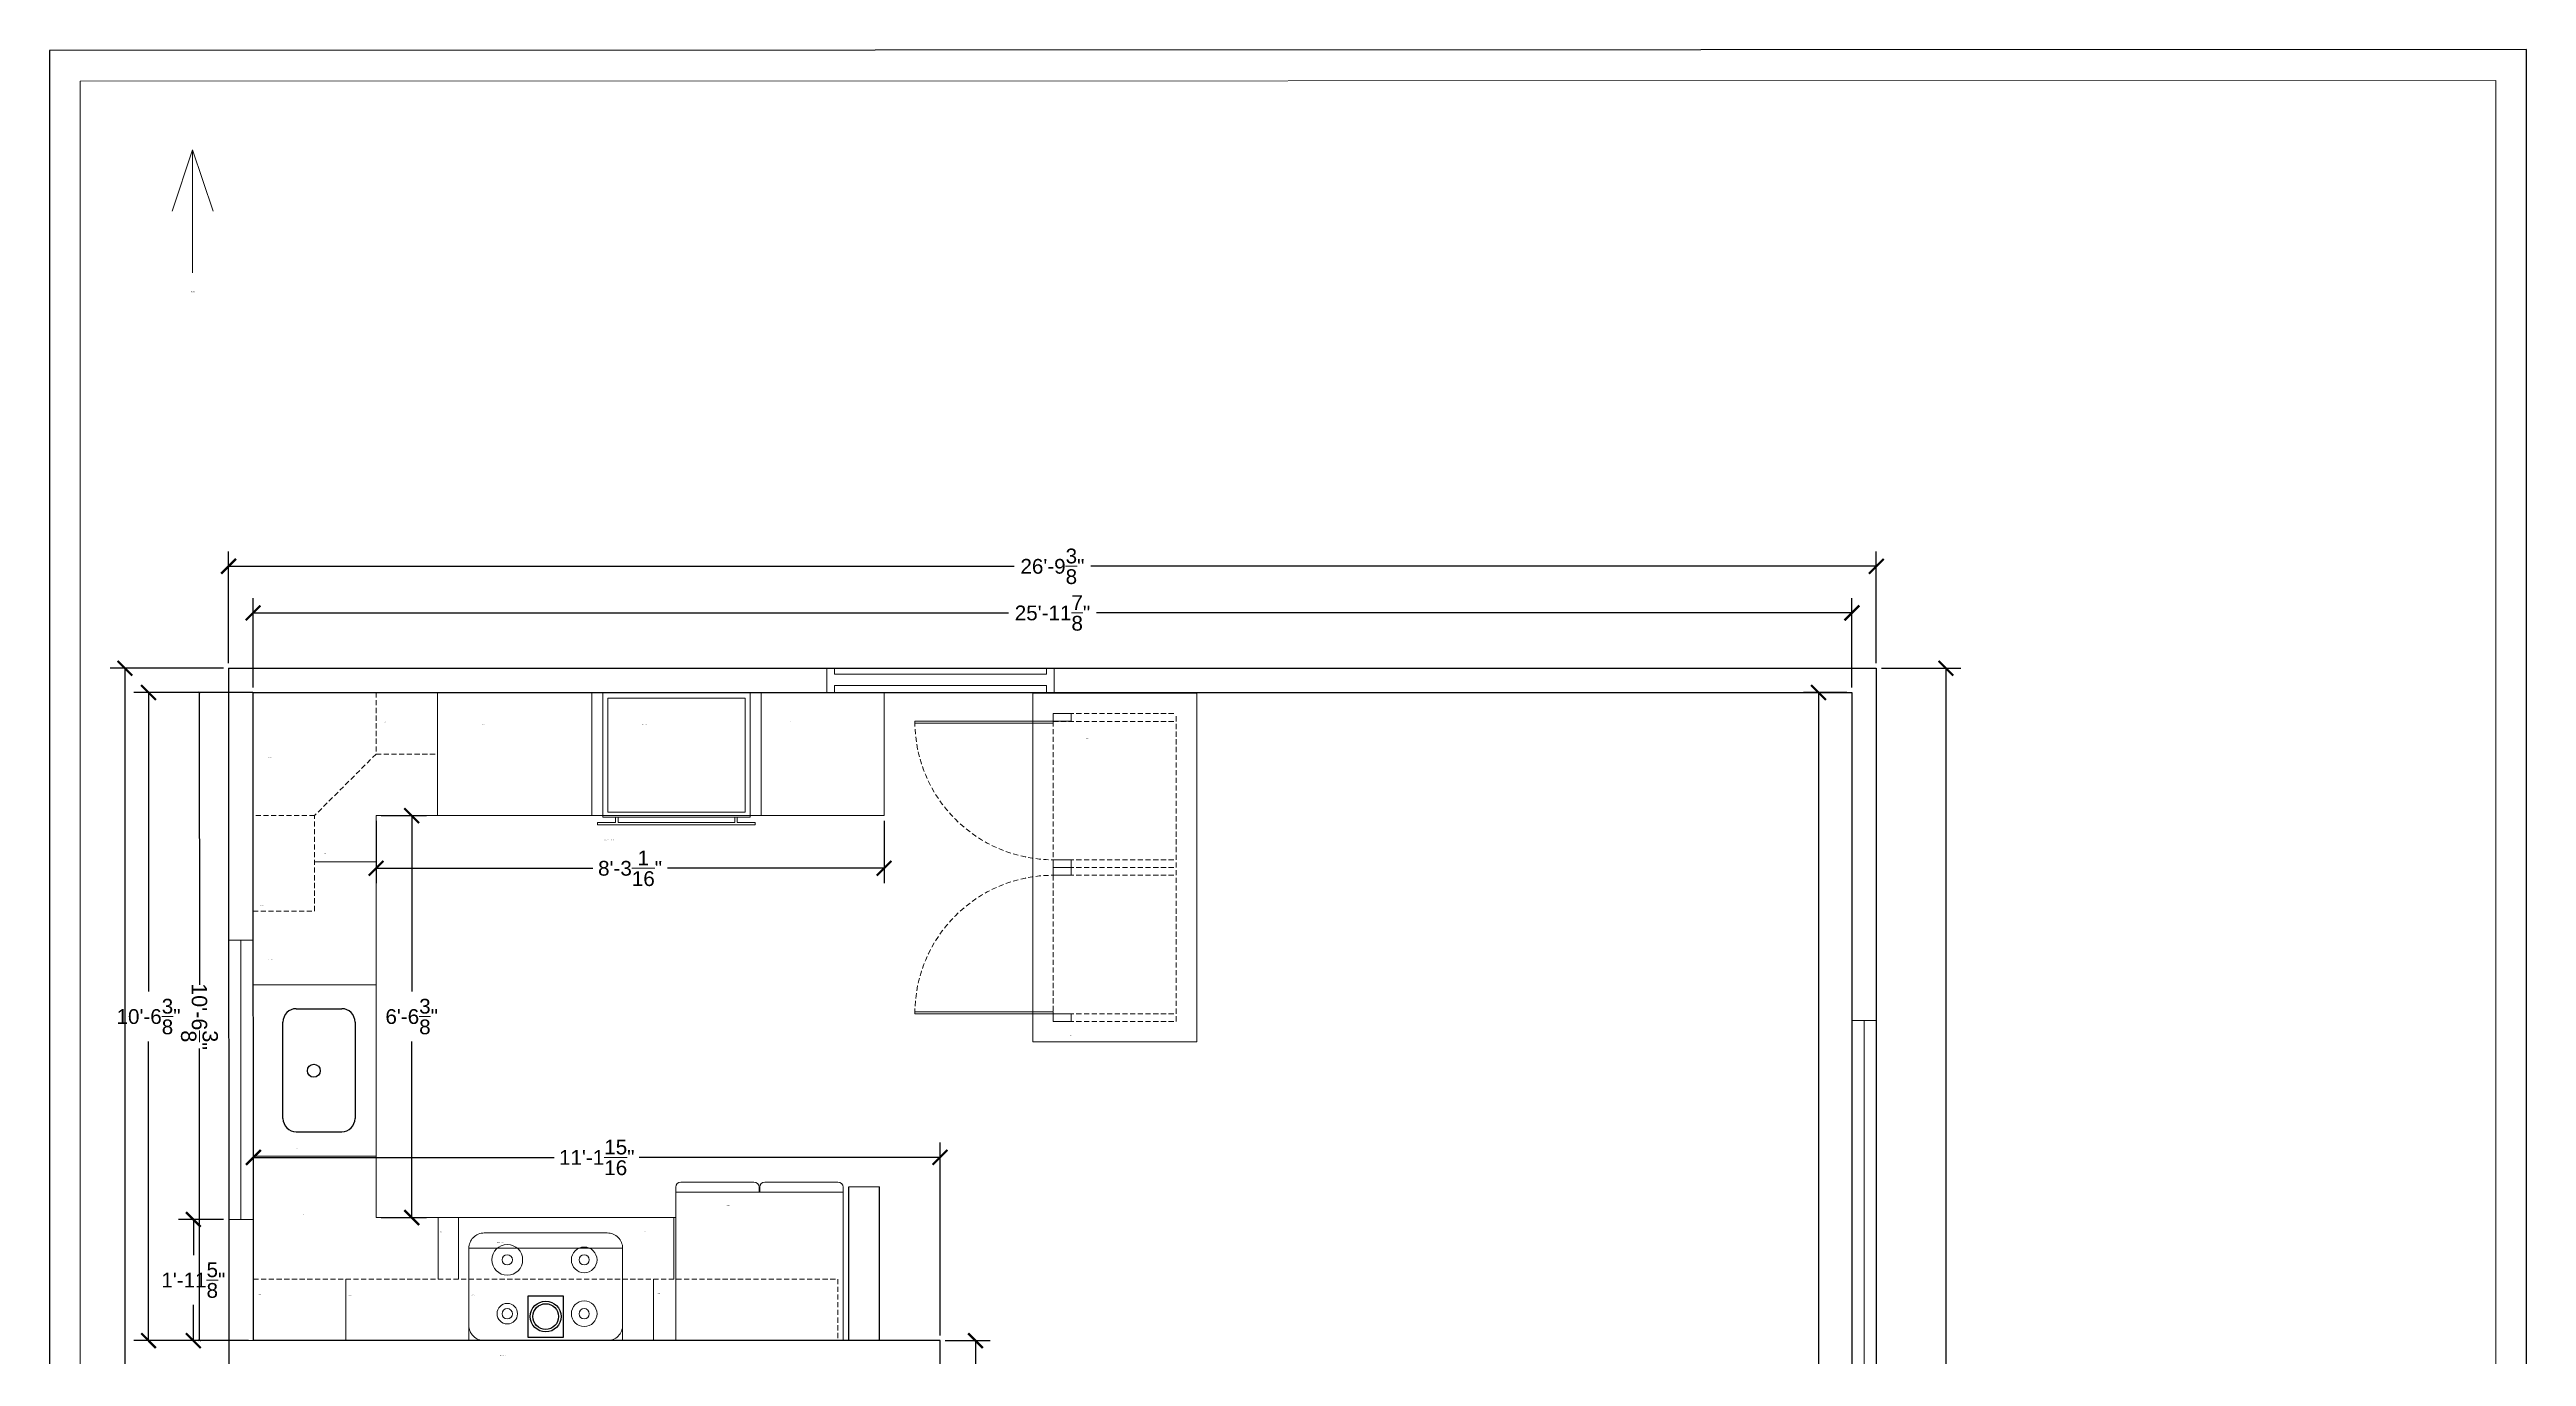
# Model space of a CAD drawing. Header units: inches. Extents: x 0 to 483, y 0 to 649.
# Drawn here: x 0 to 483.1, y 393.7 to 648.5 of the extents above; entities that cross this region are included whole.
import ezdxf

# ---------------------------------------------------------------- set-up
doc = ezdxf.new("R2010")
doc.units = ezdxf.units.IN
doc.header["$MEASUREMENT"] = 0
doc.linetypes.add('DASHEDX2', pattern=[1.5, 1, -0.5])
doc.layers.get('0').update_dxf_attribs({"color": 1, "lineweight": 9})
for name, color, linetype, lineweight in [('00-page-edge', 7, 'Continuous', 9), ('A201-Dimensions', 7, 'Continuous', 9), ('A201-Floorplan-2nd-floor', 7, 'Continuous', 9)]:
    doc.layers.add(name, color=color, linetype=linetype, lineweight=lineweight)
doc.styles.add('Annotative', font='Arial.ttf')
doc.styles.add('Small', font='Arial.ttf', dxfattribs={"height": 0.125})
doc.styles.get("Standard").update_dxf_attribs({"font": 'Arial.ttf'})
doc.dimstyles.new('Annotative', dxfattribs={"dimtxt": 0.18, "dimasz": 0.18, "dimexe": 0.18, "dimexo": 0.0625, "dimgap": 0.09, "dimtad": 0, "dimtih": 1, "dimtoh": 1, "dimdec": 4, "dimzin": 0, "dimdsep": 46, "dimlunit": 4, "dimtxsty": 'Annotative', "dimblk": 'ARCHTICK', "dimblk1": 'ARCHTICK', "dimblk2": 'ARCHTICK', "dimcen": 0.09, "dimadec": 0, "dimazin": 0, "dimtfac": 1, "dimtdec": 4, "dimtofl": 0, "dimtmove": 0, "dimatfit": 3, "dimldrblk": 'ARCHTICK', "dimfxl": 1, "dimtolj": 1, "dimtzin": 0, "dimarcsym": 0})
doc.dimstyles.get("Standard").update_dxf_attribs({"dimtxt": 3, "dimasz": 0.5, "dimexe": 0.18, "dimexo": 0.0625, "dimgap": 0.09, "dimtad": 0, "dimtoh": 1, "dimdec": 4, "dimzin": 0, "dimdsep": 46, "dimlunit": 4, "dimtxsty": 'Standard', "dimblk": 'ARCHTICK', "dimblk1": 'ARCHTICK', "dimblk2": 'ARCHTICK', "dimcen": 0.09, "dimadec": 1, "dimazin": 0, "dimtfac": 1, "dimtdec": 4, "dimtofl": 0, "dimtmove": 0, "dimatfit": 3, "dimfxl": 1, "dimtolj": 1, "dimtzin": 0, "dimarcsym": 0})

# ---------------------------------------------------------------- blocks, each defined once
blk = doc.blocks.new('north-arrow')
at = {"layer": '00-page-edge', "lineweight": 5}
for points in [[(-3.99, -12), (0, 0), (4, -12)], [(0, 0), (0, -12), (0, -24)]]:
    blk.add_lwpolyline(points, dxfattribs=at)
blk = doc.blocks.new('GE-stove-top')
at = {"lineweight": 5}
blk.add_lwpolyline([(103, 426.26), (79, 426.26, -0.414214), (76, 429.26), (76, 444.26, -0.414214), (79, 447.26), (103, 447.26, -0.414214), (106, 444.26), (106, 429.26, -0.414214)], format="xyb", close=True, dxfattribs=at)
for centre, radius in [((83.5, 442.01), 3), ((98.5, 442.01), 2.5), ((83.5, 442.01), 1), ((98.5, 442.01), 1), ((83.5, 431.51), 2), ((83.5, 431.51), 1), ((98.5, 431.51), 2.5), ((98.5, 431.51), 1)]:
    blk.add_circle(centre, radius, dxfattribs=at)
blk = doc.blocks.new('refrigerator')
at = {"layer": 'A201-Floorplan-2nd-floor'}
for p, q in [((122, 397.42), (122, 426.34)), ((122, 426.34), (154.62, 426.34)), ((154.62, 426.34), (154.62, 397.42)), ((154.62, 397.42), (122, 397.42))]:
    blk.add_line(p, q, dxfattribs=at)
blk = doc.blocks.new('refrigerator-doors')
at = {"lineweight": 5}
for p, q in [((122.37, 425.64), (122.37, 426.64)), ((123.37, 427.64), (137.62, 427.64)), ((138.62, 426.64), (138.62, 425.64)), ((138.75, 426.64), (138.75, 425.64)), ((154, 427.64), (139.75, 427.64)), ((155, 425.64), (155, 426.64))]:
    blk.add_line(p, q, dxfattribs=at)
for centre, start, end in [((123.37, 426.64), 90, 180), ((137.62, 426.64), 0, 90), ((139.75, 426.64), 90, 180), ((154, 426.64), 0, 90)]:
    blk.add_arc(centre, 1, start, end, dxfattribs=at)
blk = doc.blocks.new('bar-door')
at = {"layer": 'A201-Floorplan-2nd-floor', "lineweight": 5}
for p, q in [((180.61, 487.54), (180.61, 460.54)), ((180.99, 487.54), (180.99, 460.54)), ((152.49, 460.54), (153.99, 460.54)), ((152.49, 457.04), (152.49, 460.54)), ((153.99, 460.54), (153.99, 457.04)), ((180.61, 460.54), (180.99, 460.54)), ((180.99, 460.54), (182.49, 460.54)), ((180.99, 457.04), (180.99, 460.54)), ((182.49, 460.54), (182.49, 457.04)), ((153.99, 457.04), (152.49, 457.04)), ((182.49, 457.04), (180.99, 457.04))]:
    blk.add_line(p, q, dxfattribs=at)
at = {"layer": 'A201-Floorplan-2nd-floor', "linetype": 'DASHEDX2', "lineweight": 5}
blk.add_arc((180.99, 460.54), 27, 90, 180, dxfattribs=at)
blk = doc.blocks.new('_ArchTick')
at = {"color": 0, "linetype": 'ByBlock', "lineweight": 30, "const_width": 0.15}
blk.add_lwpolyline([(-0.5, -0.5), (0.5, 0.5)], dxfattribs=at)
blk = doc.blocks.new('*D691')
at = {"layer": 'A201-Dimensions', "color": 0, "lineweight": -2, "transparency": 16777216}
for p, q in [((39.7, 524.16), (39.7, 541.56)), ((351.57, 524.16), (351.57, 541.56)), ((39.7, 538.68), (187.06, 538.68)), ((351.57, 538.68), (204.21, 538.68))]:
    blk.add_line(p, q, dxfattribs=at)
at = {"layer": 'A201-Dimensions', "color": 0, "lineweight": -2, "transparency": 16777216, "xscale": 2.88, "yscale": 2.88, "zscale": 2.88, "rotation": 180}
blk.add_blockref('_ArchTick', (39.7, 538.68), dxfattribs=at)
at = {"layer": 'A201-Dimensions', "color": 0, "lineweight": -2, "transparency": 16777216, "xscale": 2.88, "yscale": 2.88, "zscale": 2.88}
blk.add_blockref('_ArchTick', (351.57, 538.68), dxfattribs=at)
at = {"layer": 'A201-Dimensions', "color": 0, "lineweight": 5, "transparency": 16777216, "insert": (195.63, 538.68), "char_height": 2.88, "attachment_point": 5, "style": 'Annotative'}
blk.add_mtext('\\A1;25\'-11{\\H1x;\\S7/8;}"', dxfattribs=at)
blk = doc.blocks.new('*D692')
at = {"layer": 'A201-Dimensions', "color": 0, "lineweight": -2, "transparency": 16777216}
for p, q in [((34.92, 528.89), (34.92, 550.65)), ((34.92, 547.77), (188.17, 547.77)), ((356.32, 547.77), (203.08, 547.77)), ((356.32, 528.89), (356.32, 550.65))]:
    blk.add_line(p, q, dxfattribs=at)
at = {"layer": 'A201-Dimensions', "color": 0, "lineweight": -2, "transparency": 16777216, "xscale": 2.88, "yscale": 2.88, "zscale": 2.88, "rotation": 180}
blk.add_blockref('_ArchTick', (34.92, 547.77), dxfattribs=at)
at = {"layer": 'A201-Dimensions', "color": 0, "lineweight": -2, "transparency": 16777216, "xscale": 2.88, "yscale": 2.88, "zscale": 2.88}
blk.add_blockref('_ArchTick', (356.32, 547.77), dxfattribs=at)
at = {"layer": 'A201-Dimensions', "color": 0, "lineweight": 5, "transparency": 16777216, "insert": (195.62, 547.77), "char_height": 2.88, "attachment_point": 5, "style": 'Annotative'}
blk.add_mtext('\\A1;26\'-9{\\H1x;\\S3/8;}"', dxfattribs=at)
blk = doc.blocks.new('*D622')
at = {"layer": 'A201-Dimensions', "color": 0, "lineweight": -2, "transparency": 16777216}
for p, q in [((39.63, 523.16), (29.01, 523.16)), ((29.19, 523.16), (29.23, 466.16)), ((29.28, 396.78), (29.24, 453.78)), ((39.72, 396.79), (29.1, 396.78))]:
    blk.add_line(p, q, dxfattribs=at)
at = {"layer": 'A201-Dimensions', "color": 0, "lineweight": -2, "transparency": 16777216, "xscale": 0.5, "yscale": 0.5, "zscale": 0.5}
for p, rotation in [((29.19, 523.16), 90.03791500672158), ((29.28, 396.78), 270.0379150067216)]:
    blk.add_blockref('_ArchTick', p, dxfattribs=dict(at, rotation=rotation))
at = {"layer": 'A201-Dimensions', "color": 0, "lineweight": 5, "transparency": 16777216, "insert": (29.24, 459.97), "char_height": 3, "attachment_point": 5, "rotation": 270.0379}
blk.add_mtext('\\A1;10\'-6{\\H1x;\\S3/8;}"', dxfattribs=at)
blk = doc.blocks.new('*D686')
at = {"layer": 'A201-Dimensions', "color": 0, "lineweight": -2, "transparency": 16777216}
for p, q in [((39.78, 397.79), (39.78, 435.4)), ((173.69, 397.79), (173.69, 435.4)), ((39.78, 432.52), (98.45, 432.52)), ((173.69, 432.52), (115.02, 432.52))]:
    blk.add_line(p, q, dxfattribs=at)
at = {"layer": 'A201-Dimensions', "color": 0, "lineweight": -2, "transparency": 16777216, "xscale": 2.88, "yscale": 2.88, "zscale": 2.88, "rotation": 180}
blk.add_blockref('_ArchTick', (39.78, 432.52), dxfattribs=at)
at = {"layer": 'A201-Dimensions', "color": 0, "lineweight": -2, "transparency": 16777216, "xscale": 2.88, "yscale": 2.88, "zscale": 2.88}
blk.add_blockref('_ArchTick', (173.69, 432.52), dxfattribs=at)
at = {"layer": 'A201-Dimensions', "color": 0, "lineweight": 5, "transparency": 16777216, "insert": (106.74, 432.52), "char_height": 2.88, "attachment_point": 5, "style": 'Annotative'}
blk.add_mtext('\\A1;11\'-1{\\H1x;\\S15/16;}"', dxfattribs=at)
blk = doc.blocks.new('*D689')
at = {"layer": 'A201-Dimensions', "color": 0, "lineweight": -2, "transparency": 16777216}
for p, q in [((64.7, 499.16), (73.52, 499.16)), ((70.64, 499.16), (70.64, 464.86)), ((70.64, 420.79), (70.64, 455.09)), ((64.7, 420.79), (73.52, 420.79))]:
    blk.add_line(p, q, dxfattribs=at)
at = {"layer": 'A201-Dimensions', "color": 0, "lineweight": -2, "transparency": 16777216, "xscale": 2.88, "yscale": 2.88, "zscale": 2.88}
for p, rotation in [((70.64, 499.16), 90), ((70.64, 420.79), 270)]:
    blk.add_blockref('_ArchTick', p, dxfattribs=dict(at, rotation=rotation))
at = {"layer": 'A201-Dimensions', "color": 0, "lineweight": 5, "transparency": 16777216, "insert": (70.64, 459.98), "char_height": 2.88, "attachment_point": 5, "style": 'Annotative'}
blk.add_mtext('\\A1;6\'-6{\\H1x;\\S3/8;}"', dxfattribs=at)
blk = doc.blocks.new('*D690')
at = {"layer": 'A201-Dimensions', "color": 0, "lineweight": -2, "transparency": 16777216}
for p, q in [((63.7, 498.16), (63.7, 486.01)), ((162.78, 498.16), (162.78, 486.01)), ((63.7, 488.89), (105.95, 488.89)), ((162.78, 488.89), (120.53, 488.89))]:
    blk.add_line(p, q, dxfattribs=at)
at = {"layer": 'A201-Dimensions', "color": 0, "lineweight": -2, "transparency": 16777216, "xscale": 2.88, "yscale": 2.88, "zscale": 2.88, "rotation": 180}
blk.add_blockref('_ArchTick', (63.7, 488.89), dxfattribs=at)
at = {"layer": 'A201-Dimensions', "color": 0, "lineweight": -2, "transparency": 16777216, "xscale": 2.88, "yscale": 2.88, "zscale": 2.88}
blk.add_blockref('_ArchTick', (162.78, 488.89), dxfattribs=at)
at = {"layer": 'A201-Dimensions', "color": 0, "lineweight": 5, "transparency": 16777216, "insert": (113.24, 488.89), "char_height": 2.88, "attachment_point": 5, "style": 'Annotative'}
blk.add_mtext('\\A1;8\'-3{\\H1x;\\S1/16;}"', dxfattribs=at)
blk = doc.blocks.new('*D679')
at = {"layer": 'A201-Dimensions', "color": 0, "lineweight": -2, "transparency": 16777216}
for p, q in [((357.32, 527.89), (372.78, 527.89)), ((369.9, 527.89), (369.9, 311.87)), ((369.9, 86.08), (369.9, 302.09)), ((357.32, 86.08), (372.78, 86.08))]:
    blk.add_line(p, q, dxfattribs=at)
at = {"layer": 'A201-Dimensions', "color": 0, "lineweight": -2, "transparency": 16777216, "xscale": 2.88, "yscale": 2.88, "zscale": 2.88}
for p, rotation in [((369.9, 527.89), 90), ((369.9, 86.08), 270)]:
    blk.add_blockref('_ArchTick', p, dxfattribs=dict(at, rotation=rotation))
at = {"layer": 'A201-Dimensions', "color": 0, "lineweight": 5, "transparency": 16777216, "insert": (369.9, 306.98), "char_height": 2.88, "attachment_point": 5, "style": 'Annotative'}
blk.add_mtext('\\A1;36\'-9{\\H1x;\\S13/16;}"', dxfattribs=at)
blk = doc.blocks.new('*D685')
at = {"layer": 'A201-Dimensions', "color": 0, "lineweight": -2, "transparency": 16777216}
for p, q in [((350.57, 523.16), (342.15, 523.16)), ((345.03, 523.16), (345.03, 380.43)), ((345.03, 227.97), (345.03, 370.71)), ((350.57, 227.97), (342.15, 227.97))]:
    blk.add_line(p, q, dxfattribs=at)
at = {"layer": 'A201-Dimensions', "color": 0, "lineweight": -2, "transparency": 16777216, "xscale": 2.88, "yscale": 2.88, "zscale": 2.88}
for p, rotation in [((345.03, 523.16), 90), ((345.03, 227.97), 270)]:
    blk.add_blockref('_ArchTick', p, dxfattribs=dict(at, rotation=rotation))
at = {"layer": 'A201-Dimensions', "color": 0, "lineweight": 5, "transparency": 16777216, "insert": (345.03, 375.57), "char_height": 2.88, "attachment_point": 5, "style": 'Annotative'}
blk.add_mtext('\\A1;24\'-7{\\H1x;\\S3/16;}"', dxfattribs=at)
blk = doc.blocks.new('*D684')
at = {"layer": 'A201-Dimensions', "color": 0, "lineweight": -2, "transparency": 16777216}
for p, q in [((174.69, 396.79), (183.5, 396.79)), ((180.62, 396.79), (180.62, 310.29)), ((180.62, 214.01), (180.62, 300.52)), ((174.69, 214.01), (183.5, 214.01))]:
    blk.add_line(p, q, dxfattribs=at)
at = {"layer": 'A201-Dimensions', "color": 0, "lineweight": -2, "transparency": 16777216, "xscale": 2.88, "yscale": 2.88, "zscale": 2.88}
for p, rotation in [((180.62, 396.79), 90), ((180.62, 214.01), 270)]:
    blk.add_blockref('_ArchTick', p, dxfattribs=dict(at, rotation=rotation))
at = {"layer": 'A201-Dimensions', "color": 0, "lineweight": 5, "transparency": 16777216, "insert": (180.62, 305.4), "char_height": 2.88, "attachment_point": 5, "style": 'Annotative'}
blk.add_mtext('\\A1;15\'-2{\\H1x;\\S13/16;}"', dxfattribs=at)
blk = doc.blocks.new('*D664')
at = {"layer": 'A201-Dimensions', "color": 0, "lineweight": -2, "transparency": 16777216}
for p, q in [((33.92, 527.89), (11.81, 527.89)), ((14.69, 527.89), (14.69, 311.87)), ((14.69, 86.08), (14.69, 302.09)), ((34.02, 86.08), (11.81, 86.08))]:
    blk.add_line(p, q, dxfattribs=at)
at = {"layer": 'A201-Dimensions', "color": 0, "lineweight": -2, "transparency": 16777216, "xscale": 2.88, "yscale": 2.88, "zscale": 2.88}
for p, rotation in [((14.69, 527.89), 90), ((14.69, 86.08), 270)]:
    blk.add_blockref('_ArchTick', p, dxfattribs=dict(at, rotation=rotation))
at = {"layer": 'A201-Dimensions', "color": 0, "lineweight": 5, "transparency": 16777216, "insert": (14.69, 306.98), "char_height": 2.88, "attachment_point": 5, "style": 'Annotative'}
blk.add_mtext('\\A1;36\'-9{\\H1x;\\S13/16;}"', dxfattribs=at)
blk = doc.blocks.new('*D688')
at = {"layer": 'A201-Dimensions', "color": 0, "lineweight": -2, "transparency": 16777216}
for p, q in [((38.7, 523.16), (16.43, 523.16)), ((19.31, 523.16), (19.31, 464.86)), ((19.31, 396.79), (19.31, 455.09)), ((38.78, 396.79), (16.43, 396.79))]:
    blk.add_line(p, q, dxfattribs=at)
at = {"layer": 'A201-Dimensions', "color": 0, "lineweight": -2, "transparency": 16777216, "xscale": 2.88, "yscale": 2.88, "zscale": 2.88}
for p, rotation in [((19.31, 523.16), 90), ((19.31, 396.79), 270)]:
    blk.add_blockref('_ArchTick', p, dxfattribs=dict(at, rotation=rotation))
at = {"layer": 'A201-Dimensions', "color": 0, "lineweight": 5, "transparency": 16777216, "insert": (19.31, 459.98), "char_height": 2.88, "attachment_point": 5, "style": 'Annotative'}
blk.add_mtext('\\A1;10\'-6{\\H1x;\\S3/8;}"', dxfattribs=at)
blk = doc.blocks.new('*D687')
at = {"layer": 'A201-Floorplan-2nd-floor', "color": 0, "lineweight": -2, "transparency": 16777216}
for p, q in [((33.95, 420.41), (25.17, 420.41)), ((28.05, 420.41), (28.05, 413.44)), ((28.05, 396.79), (28.05, 403.77)), ((33.95, 396.79), (25.17, 396.79))]:
    blk.add_line(p, q, dxfattribs=at)
at = {"layer": 'A201-Floorplan-2nd-floor', "color": 0, "lineweight": -2, "transparency": 16777216, "xscale": 2.88, "yscale": 2.88, "zscale": 2.88}
for p, rotation in [((28.05, 420.41), 90), ((28.05, 396.79), 270)]:
    blk.add_blockref('_ArchTick', p, dxfattribs=dict(at, rotation=rotation))
at = {"layer": 'A201-Floorplan-2nd-floor', "color": 0, "lineweight": 5, "transparency": 16777216, "insert": (28.05, 408.6), "char_height": 2.88, "attachment_point": 5, "style": 'Annotative'}
blk.add_mtext('\\A1;1\'-11{\\H1x;\\S5/8;}"', dxfattribs=at)

msp = doc.modelspace()

# ---------------------------------------------------------------- linework, layer by layer
at = {"layer": '00-page-edge', "lineweight": -3}
msp.add_lwpolyline([(483.13682, 648.52457), (0, 648.36933), (0, 0), (483.13682, 0)], close=True, dxfattribs=at)
at = {"layer": '00-page-edge'}
msp.add_lwpolyline([(477.13682, 642.52264), (6, 642.37126), (6, 70.91274), (477.13682, 70.91274)], close=True, dxfattribs=at)
at = {"layer": 'A201-Floorplan-2nd-floor', "lineweight": -3}
for p, q in [((34.92244, 527.88659), (356.32196, 527.88659)), ((34.92244, 527.88659), (35.02008, 86.07563)), ((356.32196, 527.88659), (356.32196, 86.07563)), ((48.13446, 461.51305), (56.98932, 461.51305)), ((45.53486, 440.12058), (45.53486, 458.91346)), ((59.58891, 458.91346), (59.58891, 440.12058)), ((48.13446, 437.52098), (56.98932, 437.52098)), ((155.91714, 396.7896), (155.91714, 426.7896)), ((161.91714, 396.7896), (161.91714, 426.7896))]:
    msp.add_line(p, q, dxfattribs=at)
at = {"layer": 'A201-Floorplan-2nd-floor', "lineweight": 5}
for p, q in [((151.61047, 523.1573), (151.58751, 527.87929)), ((153.09296, 526.76159), (153.08749, 527.88659)), ((153.08749, 526.76159), (194.45666, 526.76159)), ((194.45666, 526.76159), (194.45666, 527.88659)), ((195.95666, 523.1646), (195.95666, 527.88659)), ((75.69696, 523.1646), (75.69696, 499.1646)), ((105.78058, 523.03964), (105.78058, 499.1646)), ((107.90558, 523.03964), (107.90558, 498.83387)), ((108.90558, 522.03964), (108.90558, 499.83387)), ((108.90558, 522.03964), (135.65558, 522.03964)), ((135.65558, 522.03964), (135.65558, 499.83387)), ((136.65558, 523.03964), (136.65558, 498.83387)), ((138.78058, 523.03964), (138.78058, 499.1646)), ((153.08749, 524.51159), (194.45666, 524.51159)), ((153.11046, 523.1646), (153.1039, 524.51159)), ((162.78058, 523.03964), (162.78058, 499.1646)), ((194.45666, 523.1646), (194.45666, 524.51159)), ((63.69696, 499.1646), (63.69696, 420.7896)), ((63.69696, 499.1646), (162.78058, 499.1646)), ((106.90558, 497.83387), (110.40558, 497.83387)), ((107.90558, 497.83387), (106.90558, 497.83387)), ((106.90558, 497.83387), (106.90558, 497.33387)), ((107.90558, 498.83387), (136.65558, 498.83387)), ((108.90558, 499.83387), (135.65558, 499.83387)), ((110.40558, 498.83387), (110.40558, 497.83387)), ((110.90558, 498.83387), (110.90558, 497.83387)), ((110.90558, 497.83387), (133.65558, 497.83387)), ((133.65558, 498.83387), (133.65558, 497.83387)), ((134.15558, 498.83387), (134.15558, 497.83387)), ((134.15558, 497.83387), (137.65558, 497.83387)), ((136.65558, 497.83387), (137.65558, 497.83387)), ((137.65558, 497.83387), (137.65558, 497.33387)), ((106.90558, 497.33387), (137.65558, 497.33387)), ((51.71284, 490.1646), (63.69696, 490.1646)), ((63.69696, 490.1646), (63.69696, 466.1646)), ((39.69696, 474.8521), (34.93416, 474.8521)), ((37.30916, 474.8521), (37.30916, 420.4146)), ((63.69696, 466.1646), (39.73468, 466.1646)), ((351.57196, 459.2271), (356.32196, 459.2271)), ((353.94696, 459.2271), (353.94696, 364.2859)), ((191.78058, 455.03964), (223.78058, 455.03964)), ((39.78058, 432.7896), (63.69696, 432.7896)), ((155.91714, 426.7896), (161.91714, 426.7896)), ((39.78058, 420.4146), (34.94619, 420.4146)), ((63.69696, 420.7896), (122.15558, 420.7896)), ((75.78058, 420.7896), (75.78058, 408.7896)), ((75.78058, 420.7896), (79.78058, 420.7896)), ((79.78058, 420.7896), (79.78058, 408.7896)), ((79.78058, 420.7896), (121.78058, 420.7896)), ((121.78058, 420.7896), (121.78058, 408.7896))]:
    msp.add_line(p, q, dxfattribs=at)
at = {"layer": 'A201-Floorplan-2nd-floor', "linetype": 'DASHEDX2', "lineweight": 5}
for p, q in [((63.69696, 523.1646), (63.69696, 511.1646)), ((195.78058, 519.03964), (219.78058, 519.03964)), ((195.78058, 519.03964), (195.78058, 459.03964)), ((195.78058, 517.53964), (219.78058, 517.53964)), ((219.78058, 459.03964), (219.78058, 519.03964)), ((63.69696, 511.1646), (51.69696, 499.1646)), ((63.69696, 511.1646), (75.69696, 511.1646)), ((51.71284, 499.1646), (39.71284, 499.1646)), ((51.68703, 480.5396), (51.71284, 499.1646)), ((195.78058, 490.53964), (219.78058, 490.53964)), ((195.78058, 489.03964), (219.78058, 489.03964)), ((195.78058, 487.53964), (219.78058, 487.53964)), ((39.68703, 480.5396), (51.68703, 480.5396)), ((195.78058, 460.53964), (219.78058, 460.53964)), ((195.78058, 459.03964), (219.78058, 459.03964))]:
    msp.add_line(p, q, dxfattribs=at)
at = {"layer": 'A201-Floorplan-2nd-floor', "lineweight": -3}
msp.add_lwpolyline([(173.69289, 396.7896), (39.78058, 396.7896), (39.69696, 523.1646), (351.57196, 523.1646), (351.57196, 227.9734), (242.50946, 227.9734), (242.50946, 165.12585), (218.00946, 165.12585), (218.00946, 178.67996), (152.25946, 178.67996), (152.25946, 214.01313), (173.69289, 214.01313), (173.69289, 396.79497)], dxfattribs=at)
at = {"layer": 'A201-Floorplan-2nd-floor', "lineweight": 5}
msp.add_lwpolyline([(191.78058, 455.03964), (191.78058, 523.03964), (223.78058, 523.03964), (223.78058, 455.03964)], dxfattribs=at)
msp.add_lwpolyline([(81.78058, 396.7896), (96.78058, 396.7896), (111.78058, 396.7896), (111.78058, 414.7896), (81.78058, 414.7896)], close=True, dxfattribs=at)
at = {"layer": 'A201-Floorplan-2nd-floor', "linetype": 'DASHEDX2', "lineweight": 5}
for points in [[(39.78058, 396.7896), (39.78058, 408.7896), (57.78058, 408.7896), (57.78058, 396.7896)], [(57.78058, 396.7896), (57.78058, 408.7896), (81.78058, 408.7896), (81.78058, 396.7896)], [(81.78058, 396.7896), (81.78058, 408.7896), (117.78058, 408.7896), (117.78058, 396.7896)], [(117.78058, 408.7896), (153.78058, 408.7896), (153.78058, 396.7896), (117.78058, 396.7896)]]:
    msp.add_lwpolyline(points, close=True, dxfattribs=at)
at = {"layer": 'A201-Floorplan-2nd-floor', "lineweight": 30}
msp.add_lwpolyline([(100.28058, 397.4896), (100.28058, 405.4896), (93.28058, 405.4896), (93.28058, 397.4896)], close=True, dxfattribs=at)
at = {"layer": 'A201-Floorplan-2nd-floor', "lineweight": -3}
msp.add_circle((51.54642, 449.41101), 1.26045, dxfattribs=at)
at = {"layer": 'A201-Floorplan-2nd-floor', "lineweight": 30}
for radius in [3, 2.5]:
    msp.add_circle((96.78058, 401.4896), radius, dxfattribs=at)
at = {"layer": 'A201-Floorplan-2nd-floor', "lineweight": -3}
for centre, start, end in [((48.13446, 458.91346), 90, 180), ((56.98932, 458.91346), 0, 90), ((48.13446, 440.12058), 180, 270), ((56.98932, 440.12058), 270, 0)]:
    msp.add_arc(centre, 2.59959, start, end, dxfattribs=at)

# ---------------------------------------------------------------- block references
at = {"layer": '00-page-edge', "lineweight": 5}
msp.add_blockref('north-arrow', (27.90841, 628.98442), dxfattribs=at)
at = {"layer": 'A201-Floorplan-2nd-floor', "lineweight": 5, "rotation": 90}
msp.add_blockref('bar-door', (656.32022, 336.55425), dxfattribs=at)
at = {"layer": 'A201-Floorplan-2nd-floor', "lineweight": 5, "xscale": -1, "rotation": 90}
msp.add_blockref('bar-door', (656.32022, 641.52502), dxfattribs=at)
at = {"layer": 'A201-Floorplan-2nd-floor', "lineweight": 5}
for name, p in [('refrigerator-doors', (-0.21443, 0.06982)), ('refrigerator', (0.16057, -0.63018)), ('GE-stove-top', (5.78557, -29.46961))]:
    msp.add_blockref(name, p, dxfattribs=at)

# ---------------------------------------------------------------- texts
at = {"layer": '00-page-edge', "lineweight": 5, "insert": (27.9758, 601.25902), "char_height": 0.125, "width": 33.7721318, "attachment_point": 5, "style": 'Small'}
msp.add_mtext('PROJECT\\PNORTH', dxfattribs=at)
at = {"layer": 'A201-Floorplan-2nd-floor', "lineweight": 5, "style": 'Small'}
for s, p in [('W1242', (65.34029, 517.33617)), ('PC309024', (84.13818, 516.87895)), ('OC339024', (115.56012, 516.84172)), ('B24', (144.44973, 517.48995)), ('GBB60', (202.13978, 514.12381)), ('WDC1742', (42.62961, 510.47027)), ('GE GAS WALL OVEN', (108.28205, 494.34655)), ('LSB17', (53.52288, 491.76811)), ('W1842', (41.13985, 481.53062)), ('dish washer 24"', (42.32048, 470.97919)), ('Granite Slab', (199.053, 456.17878)), ('SB33', (48.06724, 434.19079)), ('LSB17', (49.29694, 421.38584)), ('refrigerator', (131.85232, 423.06829)), ('BF', (76.24251, 417.89719)), ('GE 30" stove top', (87.28312, 415.80362)), ('B42', (115.92081, 418.05991)), ('W1842', (40.66239, 405.77409)), ('W3624', (118.53458, 405.9459)), ('W2442', (58.30882, 405.54275)), ('W3624', (82.33133, 405.6201)), ('Braun 30" SEH', (87.94031, 393.7803))]:
    msp.add_text(s, height=0.125, dxfattribs=at).set_placement(p)

# ---------------------------------------------------------------- dimensions: what is measured, and where the dimension line sits
at = {"layer": 'A201-Dimensions', "lineweight": 5}
for p1, p2, distance, dimstyle, picture, middle in [((34.92244, 527.88659), (356.32196, 527.88659), 19.88181, 'Annotative', '*D692', (195.6222, 547.7684)), ((356.32196, 527.88659), (356.32196, 86.07563), 13.57587, 'Annotative', '*D679', (369.89783, 306.98111)), ((39.78058, 396.7896), (39.69696, 523.1646), 10.50337, 'Standard', '*D622', (29.2354, 459.97015))]:
    dim = msp.add_aligned_dim(p1=p1, p2=p2, distance=distance, dimstyle=dimstyle, dxfattribs=at)
    dim.commit()
    dim.dimension.update_dxf_attribs({"geometry": picture, "text_midpoint": middle})
for base, p1, p2, picture, middle in [((351.57196, 538.67702), (39.69696, 523.1646), (351.57196, 523.1646), '*D691', (195.63446, 538.67702)), ((162.78058, 488.88856), (63.69696, 499.1646), (162.78058, 499.1646), '*D690', (113.23877, 488.88856)), ((39.78058, 432.51893), (173.69289, 396.7896), (39.78058, 396.7896), '*D686', (106.73674, 432.51893))]:
    dim = msp.add_linear_dim(base=base, p1=p1, p2=p2, dimstyle='Annotative', dxfattribs=at)
    dim.commit()
    dim.dimension.update_dxf_attribs({"geometry": picture, "text_midpoint": middle})
for base, p1, p2, picture, middle in [((14.69424, 86.07563), (34.92244, 527.88659), (35.02008, 86.07563), '*D664', (14.69424, 306.98111)), ((19.31369, 523.1646), (39.78058, 396.7896), (39.69696, 523.1646), '*D688', (19.31369, 459.9771)), ((345.03085, 227.9734), (351.57196, 523.1646), (351.57196, 227.9734), '*D685', (345.03085, 375.569)), ((70.64275, 420.7896), (63.69696, 499.1646), (63.69696, 420.7896), '*D689', (70.64275, 459.9771)), ((180.61616, 396.79497), (173.69289, 214.01313), (173.69289, 396.79497), '*D684', (180.61616, 305.40405))]:
    dim = msp.add_linear_dim(base=base, p1=p1, p2=p2, angle=90, dimstyle='Annotative', dxfattribs=at)
    dim.commit()
    dim.dimension.update_dxf_attribs({"geometry": picture, "text_midpoint": middle})
at = {"layer": 'A201-Floorplan-2nd-floor', "lineweight": 5}
dim = msp.add_linear_dim(base=(28.05376, 420.4146), p1=(34.95141, 396.7896), p2=(34.94619, 420.4146), angle=90, dimstyle='Annotative', dxfattribs=at)
dim.commit()
dim.dimension.update_dxf_attribs({"geometry": '*D687', "text_midpoint": (28.05376, 408.6021)})

doc.saveas('drawing.dxf')
